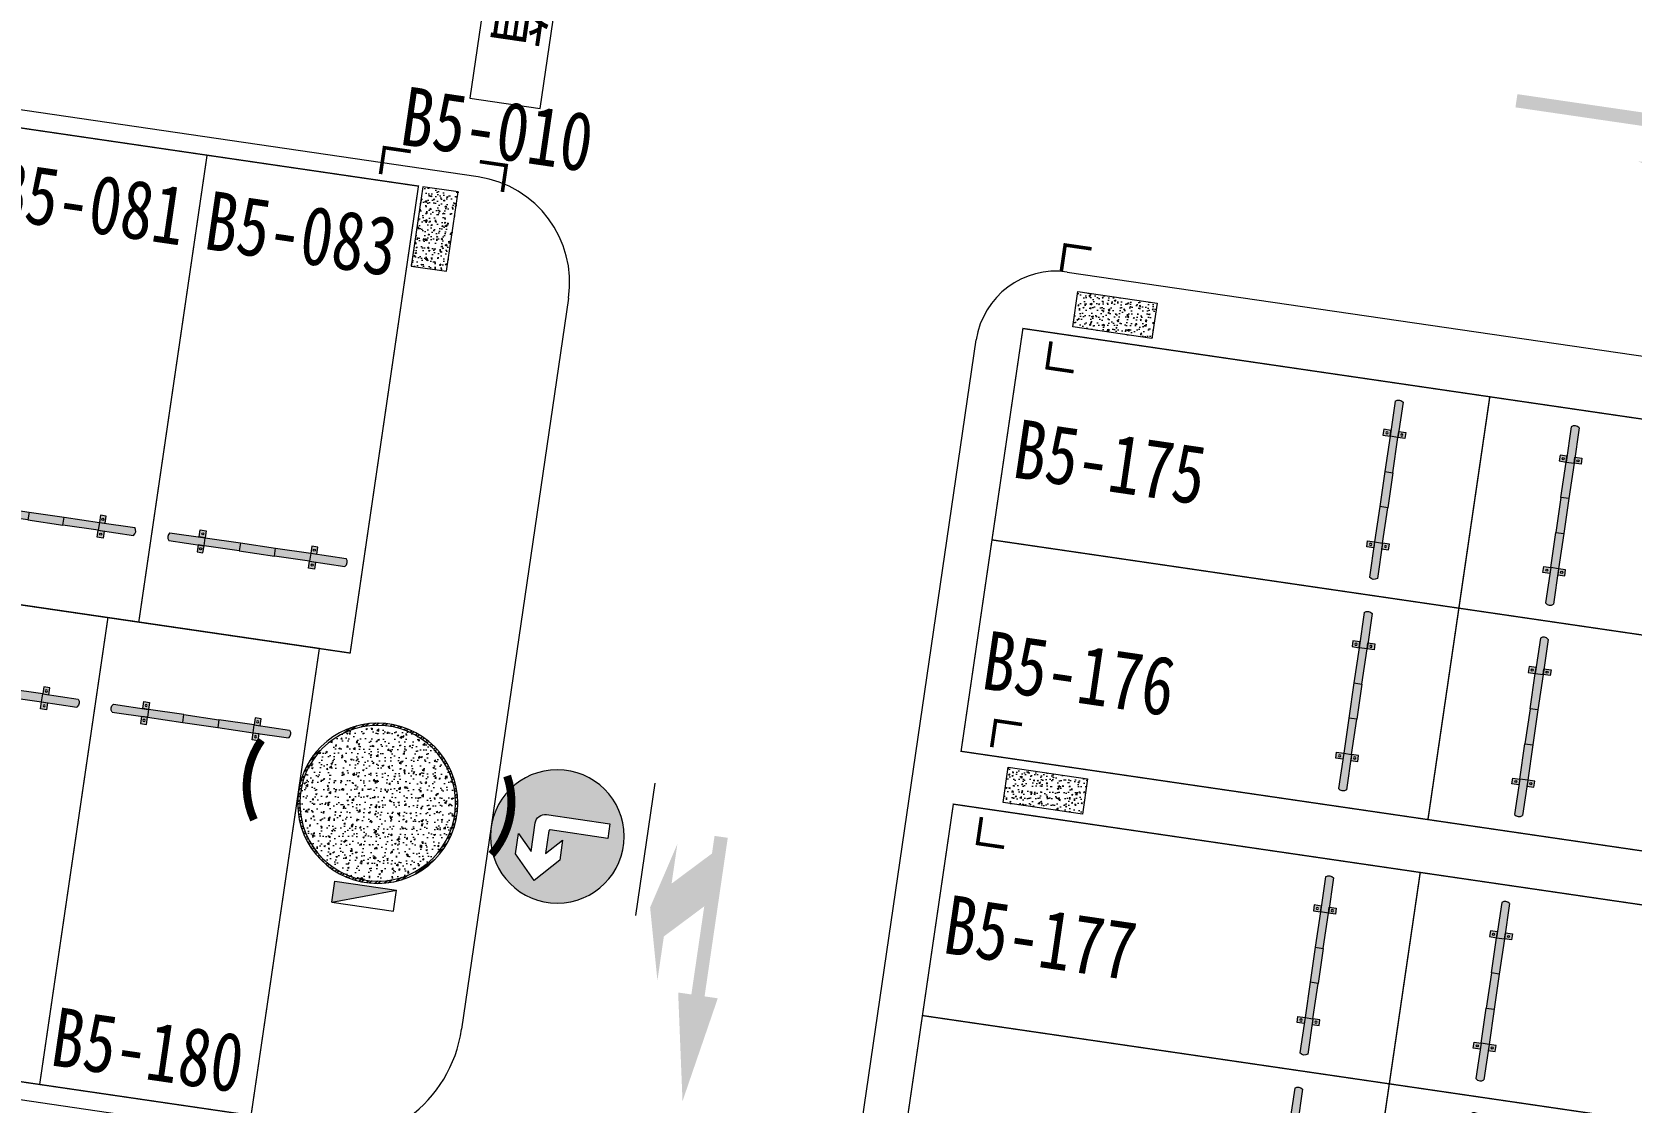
# Model space of a CAD drawing. Header units: inches. Extents: x -414268 to 632271, y -366004 to 318730.
# Drawn here: x -238378 to -220415, y 224862 to 236882 of the extents above; entities that cross this region are included whole.
import ezdxf

# ---------------------------------------------------------------- set-up
doc = ezdxf.new("R2010")
doc.units = ezdxf.units.IN
doc.header["$LTSCALE"] = 1200
doc.header["$MEASUREMENT"] = 0
doc.layers.get('0').update_dxf_attribs({"linetype": 'CONTINUOUS', "lineweight": 0})
for name, color, linetype, lineweight in [('$DDT_AUDIT_GENERATED__1E20', 7, 'CONTINUOUS', 0), ('$DDT_AUDIT_GENERATED__1E23', 7, 'CONTINUOUS', 0), ('0--PAI--', 7, 'CONTINUOUS', 0), ('0--PAI--BLUE', 5, 'CONTINUOUS', 0), ('0--弧型立面标', 7, 'CONTINUOUS', 0), ('0--挡车架', 7, 'CONTINUOUS', 0), ('0--灯箱编号', 3, 'CONTINUOUS', 0), ('0--立面标', 7, 'CONTINUOUS', 0), ('0--路缘线', 1, 'CONTINUOUS', 0), ('0--转弯箭头', 7, 'CONTINUOUS', 0), ('0－－直行转弯箭头', 7, 'CONTINUOUS', 0), ('0－－车位', 4, 'CONTINUOUS', 0), ('0－－车位号码', 7, 'CONTINUOUS', 0), ('7', 7, 'CONTINUOUS', 0), ('COL-GRID-UG-1_8A_200701111', 7, 'CONTINUOUS', 0), ('COL-GRID-UG-1_8A_200701112', 7, 'CONTINUOUS', 0), ('COL-GRID-UG-1_8A_200701113', 7, 'CONTINUOUS', 0), ('HY消火栓', 7, 'CONTINUOUS', 0), ('PUB_TEXT', 7, 'CONTINUOUS', 0)]:
    doc.layers.add(name, color=color, linetype=linetype, lineweight=lineweight)
doc.styles.add('-宋体', font='', dxfattribs={"width": 0.8})
doc.styles.add('-黑体', font='simhei.ttf', dxfattribs={"width": 0.8})
doc.styles.add('方正大黑', font='', dxfattribs={"width": 0.8})
doc.styles.get('-宋体').set_extended_font_data('SimSun')
doc.styles.get('方正大黑').set_extended_font_data('FZDaHei-B02S')

# ---------------------------------------------------------------- blocks, each defined once
blk = doc.blocks.new('$DDT_AUDIT_GENERATED__1DE2')
at = {"layer": 'COL-GRID-UG-1_8A_200701112'}
h = blk.add_hatch(dxfattribs=at)
h.set_pattern_fill('AR-CONC', color=251, scale=0.02, angle=8.3206, style=0)
h.set_pattern_definition([(50, (-65.09035, -5.26929), (0.14345204, -0.01255043), [0.015, -0.165]), (355, (-65.09035, -5.26929), (-0.02775027, 0.15043843), [0.012, -0.132]), (100.4514, (-65.0784, -5.27034), (0.11570188, 0.1378879), [0.01274804, -0.14022842]), (46.1842, (-65.09035, -5.2293), (0.2134482, -0.0331038), [0.0225, -0.2475]), (96.6356, (-65.07256, -5.23205), (0.18693254, 0.1948236), [0.01912206, -0.2103426]), (351.1842, (-65.09035, -5.2293), (0.1869324, 0.1948237), [0.018, -0.198]), (21, (-65.07035, -5.23929), (0.1193814, -0.08052378), [0.015, -0.165]), (326, (-65.07035, -5.23929), (0.04866307, 0.14503), [0.012, -0.132]), (71.4514, (-65.0604, -5.246), (0.16804453, 0.0645061), [0.01274804, -0.14022842]), (37.5, (-65.09035, -5.26929), (0.00243197, 0.06657877), [0, -0.1304, 0, -0.134, 0, -0.1325]), (7.5, (-65.09035, -5.26929), (0.05261391, 0.07888234), [0, -0.0764, 0, -0.1274, 0, -0.0505]), (327.5, (-65.13495, -5.26929), (0.106764487, -0.004510974), [0, -0.05, 0, -0.156, 0, -0.207]), (317.5, (-65.15495, -5.26929), (0.11663723, 0.020021), [0, -0.065, 0, -0.1036, 0, -0.147])])
h.paths.add_polyline_path([(0.45, -0.2), (-0.45, -0.2), (-0.45, 0.2), (0.45, 0.2)])
at = {"layer": 'COL-GRID-UG-1_8A_200701113'}
blk.add_lwpolyline([(0.45, -0.2), (-0.45, -0.2), (-0.45, 0.2), (0.45, 0.2)], close=True, dxfattribs=at)
blk = doc.blocks.new('$DDT_AUDIT_GENERATED__1DE0')
at = {"layer": '$DDT_AUDIT_GENERATED__1E20'}
h = blk.add_hatch(dxfattribs=at)
h.set_pattern_fill('STEEL', color=256, scale=0.5, style=0)
h.set_pattern_definition([(315, (21.45, -21.45), (-0.04419417, -0.04419417), []), (315, (21.45, -21.48125), (-0.04419417, -0.04419417), [])])
edge = h.paths.add_edge_path(flags=16)
edge.add_arc((0, 0), 0.875, 0, 360)
edge = h.paths.add_edge_path()
edge.add_arc((0, 0), 0.9, 0, 360)
h = blk.add_hatch(dxfattribs=at)
h.set_pattern_fill('AR-CONC', color=256, scale=0.025, style=0)
h.set_pattern_definition([(310, (21.45, -21.45), (0.17931505, 0.015688), [0.01875, -0.20625]), (5, (21.45, -21.45), (-0.0346878, -0.188048), [0.015, -0.165]), (259.5486, (21.46494, -21.4487), (0.1446273, -0.1723599), [0.015935, -0.1752855]), (313.8158, (21.45, -21.5), (0.2668103, 0.0413798), [0.028125, -0.309375]), (263.3644, (21.47223, -21.49655), (0.2336657, -0.2435295), [0.0239026, -0.2629282]), (8.8158, (21.45, -21.5), (0.2336655, -0.2435297), [0.0225, -0.2475]), (339, (21.475, -21.4875), (0.14922676, 0.1006547), [0.01875, -0.20625]), (34, (21.475, -21.4875), (0.0608288, -0.1812875), [0.015, -0.165]), (288.5486, (21.48744, -21.47911), (0.2100557, -0.0806326), [0.015935, -0.1752855]), (322.5, (21.45, -21.45), (0.00303996, -0.08322346), [0, -0.163, 0, -0.1675, 0, -0.165625]), (352.5, (21.45, -21.45), (0.06576738, -0.09860293), [0, -0.0955, 0, -0.15925, 0, -0.063125]), (32.5, (21.39425, -21.45), (0.13345561, 0.00563872), [0, -0.0625, 0, -0.195, 0, -0.25875]), (42.5, (21.36925, -21.45), (0.14579654, -0.02502625), [0, -0.08125, 0, -0.1295, 0, -0.18375])])
edge = h.paths.add_edge_path()
edge.add_arc((0, 0), 0.875, 0, 360)
at = {"layer": '$DDT_AUDIT_GENERATED__1E23'}
for radius in [0.9, 0.875]:
    blk.add_circle((0, 0), radius, dxfattribs=at)
blk = doc.blocks.new('HY')
for p, q in [((0, 0), (0.24, 0)), ((0, 0), (0.24, -0.7)), ((0, 0), (0, -0.7)), ((0.24, 0), (0.24, -0.7)), ((0, -0.7), (0.24, -0.7))]:
    blk.add_line(p, q)
blk.add_solid([(0, 0), (0.24, 0), (0.24, -0.7)])
blk = doc.blocks.new('A$C6F4820FC')
at = {"layer": '0--挡车架'}
h = blk.add_hatch(color=256, dxfattribs=at)
h.paths.add_polyline_path([(1617, 169), (1684, 169), (1684, 249), (1617, 249)])
h.paths.add_polyline_path([(1639, 209, -1), (1663, 209, -1)], flags=16)
h.paths.add_polyline_path([(1617, 0), (1684, 0), (1684, 79), (1617, 79)])
h.paths.add_polyline_path([(1639, 40, -1), (1663, 40, -1)], flags=16)
h.paths.add_polyline_path([(351, 249), (351, 169), (418, 169), (418, 249)])
h.paths.add_polyline_path([(397, 209, 1), (372, 209, 1)], flags=16)
h.paths.add_polyline_path([(418, 79), (351, 79), (351, 0), (418, 0)])
h.paths.add_polyline_path([(372, 40, -1), (397, 40, -1)], flags=16)
h = blk.add_hatch(color=256, dxfattribs=at)
h.paths.add_polyline_path([(2018, 79, 0.395204), (2018, 169), (1617, 169), (1617, 79), (1684, 79)])
h.paths.add_polyline_path([(819, 169), (819, 79), (1217, 79), (1217, 169)])
h.paths.add_polyline_path([(418, 79), (418, 169), (351, 169), (18, 169, 0.395204), (18, 79)])
h = blk.add_hatch(color=40, dxfattribs=at)
h.paths.add_polyline_path([(1217, 169), (1217, 79), (1617, 79), (1617, 169)])
h.paths.add_polyline_path([(819, 79), (819, 169), (418, 169), (418, 79)])
for p, q in [((18, 169), (418, 169)), ((18, 79), (418, 79)), ((819, 169), (1217, 169)), ((819, 79), (1217, 79)), ((1617, 169), (2018, 169)), ((1617, 79), (2018, 79))]:
    blk.add_line(p, q, dxfattribs=at)
for points in [[(418, 169), (351, 169), (351, 249), (418, 249)], [(1617, 169), (1684, 169), (1684, 249), (1617, 249)], [(418, 79), (351, 79), (351, 0), (418, 0)], [(1617, 79), (1684, 79), (1684, 0), (1617, 0)]]:
    blk.add_lwpolyline(points, close=True, dxfattribs=at)
at = {"layer": '0--挡车架', "color": 0}
for points in [[(819, 169), (819, 79), (418, 79), (418, 169)], [(1617, 169), (1617, 79), (1217, 79), (1217, 169)]]:
    blk.add_lwpolyline(points, close=True, dxfattribs=at)
at = {"layer": '0--挡车架'}
for centre in [(385, 209), (1651, 209), (385, 40), (1651, 40)]:
    blk.add_circle(centre, 12.1, dxfattribs=at)
for centre, start, end in [((66, 124), 136.8717, 223.1283), ((1970, 124), 316.8717, 43.1283)]:
    blk.add_arc(centre, 65.8, start, end, dxfattribs=at)
blk = doc.blocks.new('A$C001A7B1A')
at = {"layer": '0－－车位', "const_width": 15}
blk.add_lwpolyline([(2407, 5308), (7, 5308), (7, 7), (2407, 7)], close=True, dxfattribs=at)
at = {"layer": '0--挡车架'}
blk.add_blockref('A$C6F4820FC', (190, 883), dxfattribs=at)
blk = doc.blocks.new('A$C50091FAB')
at = {"layer": '0--PAI--BLUE'}
h = blk.add_hatch(color=256, dxfattribs=at)
edge = h.paths.add_edge_path()
edge.add_arc((300, 400), 300, 0, 360)
edge = h.paths.add_edge_path(flags=16)
edge.add_line((312.4, 574), (384.2, 507))
edge.add_line((384.2, 507), (253.9, 507))
edge.add_arc((253.9, 463), 44, 90, 180)
edge.add_line((209.9, 463), (209.9, 174))
edge.add_line((209.9, 174), (275.9, 174))
edge.add_line((275.9, 174), (275.9, 436))
edge.add_arc((280.9, 436), 5, 90, 180, ccw=False)
edge.add_line((280.9, 441), (384.2, 441))
edge.add_line((384.2, 441), (312.4, 374))
edge.add_line((312.4, 374), (404.4, 374))
edge.add_line((404.4, 374), (511.6, 474))
edge.add_line((511.6, 474), (404.4, 574))
edge.add_line((404.4, 574), (312.4, 574))
at = {"layer": '0--PAI--'}
blk.add_lwpolyline([(312.4, 574), (384.2, 507), (253.9, 507, 0.414214), (209.9, 463), (209.9, 174), (275.9, 174), (275.9, 436, -0.414214), (280.9, 441), (384.2, 441), (312.4, 374), (404.4, 374), (511.6, 474), (404.4, 574)], format="xyb", close=True, dxfattribs=at)
blk.add_circle((300, 400), 300, dxfattribs=at)
at = {"layer": '7'}
blk.add_line((600, 0), (0, 0), dxfattribs=at)
blk = doc.blocks.new('A$C7C86658F')
at = {"lineweight": 0, "ltscale": 5}
blk.add_lwpolyline([(-6107, 112213), (-3107, 112213), (-3107, 113013), (-6107, 113013)], close=True, dxfattribs=at)
at = {"layer": 'PUB_TEXT', "style": '-宋体'}
blk.add_text('灯 箱', height=500, dxfattribs=at).set_placement((-5467, 112392))
blk = doc.blocks.new('A$C05C00BD5')
blk.add_blockref('A$C7C86658F', (15918, -1756))
at = {"color": 1, "style": '方正大黑'}
for s, p in [('B', (10869, 111531)), ('A', (10869, 109671))]:
    blk.add_text(s, height=662, dxfattribs=at).set_placement(p)

msp = doc.modelspace()

# ---------------------------------------------------------------- hatches: boundary and pattern name
at = {"layer": '0--转弯箭头'}
msp.add_hatch(color=256, dxfattribs=at).paths.add_polyline_path([(-219623.1, 235122.9), (-218802.6, 235205), (-219297.3, 235277.3), (-219761.9, 235901.1), (-220355.6, 235988), (-221691.4, 236183.3), (-221713.1, 236034.9), (-220228.9, 235817.8), (-219891, 235364.2), (-220336.3, 235429.3)])
at = {"layer": '0－－直行转弯箭头'}
msp.add_hatch(color=256, dxfattribs=at).paths.add_polyline_path([(-231351.7, 226227), (-231279.4, 226721.7), (-230825.7, 227059.6), (-230970.4, 226070.1), (-231118.8, 226091.9), (-231069.8, 224871.9), (-230673.6, 226026.7), (-230822, 226048.4), (-230561.5, 227829.5), (-230709.9, 227851.2), (-230738.9, 227653.3), (-231192.5, 227315.4), (-231127.4, 227760.7), (-231433.8, 227047.5)])

# ---------------------------------------------------------------- linework, layer by layer
at = {"layer": '0--弧型立面标', "const_width": 90}
for points in [[(-235884, 228031.6, -0.2679492), (-235799.1, 228927.6, -0.2679492)], [(-233214.9, 227641.3, 0.2679492), (-233039.6, 228524, 0.2679492)]]:
    msp.add_lwpolyline(points, format="xyb", dxfattribs=at)
at = {"layer": '0--立面标', "const_width": 40}
for points in [[(-234121.9, 235538.7), (-234418.8, 235582.1), (-234462.2, 235285.2)], [(-233346.9, 235425.3), (-233050.1, 235381.9), (-233093.5, 235085.1)], [(-226474.7, 234445.3), (-226771.6, 234488.7), (-226815, 234191.9)], [(-226676.5, 233065.7), (-226973.3, 233109.1), (-226929.9, 233406)], [(-227256.2, 229102.1), (-227553, 229145.5), (-227596.4, 228848.7)], [(-227457.9, 227722.6), (-227754.8, 227766), (-227711.4, 228062.8)]]:
    msp.add_lwpolyline(points, dxfattribs=at)
at = {"layer": '0--路缘线'}
for p, q in [((-233363.6, 235253.6), (-266362.5, 240079.7)), ((-226748.6, 234185.1), (-217348.6, 232810.3)), ((-232349.9, 233892.5), (-233551, 225679.9)), ((-235974.5, 177321.6), (-227769.3, 233424.8)), ((-248016.5, 226279.6), (-235252.3, 224412.8))]:
    msp.add_line(p, q, dxfattribs=at)
for centre, radius, start, end in [((-233537.2, 234066.2), 1200, 351.6794, 81.6794), ((-226878.8, 233294.5), 900, 81.6794, 171.6794), ((-235035.2, 225897), 1500, 261.6794, 351.6794)]:
    msp.add_arc(centre, radius, start, end, dxfattribs=at)

# ---------------------------------------------------------------- block references
for name, p, rotation in [('A$C05C00BD5', (-340900.4, 264797.2), 261.6793996840079), ('A$C001A7B1A', (-239560.6, 230593.8), 351.6793996836047), ('A$C001A7B1A', (-237185.9, 230246.5), 351.6793996836047), ('A$C001A7B1A', (-222007.8, 232791.8), 261.6793996873682), ('A$C001A7B1A', (-222355.1, 230417.1), 261.6793996873682), ('A$C001A7B1A', (-222789.2, 227448.7), 261.6793996873682), ('A$C001A7B1A', (-223136.5, 225073.9), 261.6793996873682)]:
    msp.add_blockref(name, p, dxfattribs=dict(rotation=rotation))
at = {"xscale": -1}
for p, rotation in [((-221992.9, 232789.7), 81.6793996637859), ((-222340.3, 230414.9), 81.6793996637859), ((-239904.8, 230659.3), 171.6793996836047), ((-237530, 230312), 171.6793996836047), ((-222774.4, 227446.5), 81.6793996637859), ((-223121.7, 225071.8), 81.6793996637859)]:
    msp.add_blockref('A$C001A7B1A', p, dxfattribs=dict(at, rotation=rotation))
at = {"layer": '7', "xscale": -2.500000000027906, "yscale": 2.5, "zscale": 2.5, "rotation": 81.67939968409533}
msp.add_blockref('A$C50091FAB', (-231378.3, 228442.4), dxfattribs=at)
at = {"layer": 'COL-GRID-UG-1_8A_200701111', "yscale": 1000.000000000002, "zscale": 1000}
for name, p, xscale, rotation in [('$DDT_AUDIT_GENERATED__1DE2', (-233853.4, 234668.3), -999.9999999999978, 81.67939968361078), ('$DDT_AUDIT_GENERATED__1DE2', (-226212.8, 233702.4), 999.999999999988, 351.6793996836047), ('$DDT_AUDIT_GENERATED__1DE0', (-234493.7, 228217.5), -999.9999999999881, 171.6793996836047), ('$DDT_AUDIT_GENERATED__1DE2', (-226994.2, 228359.3), 999.999999999988, 351.6793996836047)]:
    msp.add_blockref(name, p, dxfattribs=dict(at, xscale=xscale, rotation=rotation))
at = {"layer": 'HY消火栓', "xscale": 999.9999999999984, "yscale": 1000.000000000002, "zscale": 1000, "rotation": 81.679399683658}
msp.add_blockref('HY', (-235009.8, 227106.9), dxfattribs=at)

# ---------------------------------------------------------------- texts
at = {"layer": '0--灯箱编号', "color": 3, "style": '-黑体', "width": 0.8}
msp.add_text('B5-010', height=660, rotation=351.6794, dxfattribs=at).set_placement((-234263.4, 235619.5))
at = {"layer": '0－－车位号码', "style": '-黑体', "width": 0.8}
for s, p in [('B5-081', (-238839.1, 234794.3)), ('B5-083', (-236464.4, 234447)), ('B5-175', (-227381.7, 231881.5)), ('B5-176', (-227729, 229506.7)), ('B5-177', (-228163.1, 226538.3)), ('B5-180', (-238189.3, 225277))]:
    msp.add_text(s, height=660, rotation=351.6794, dxfattribs=at).set_placement(p)

doc.saveas('drawing.dxf')
